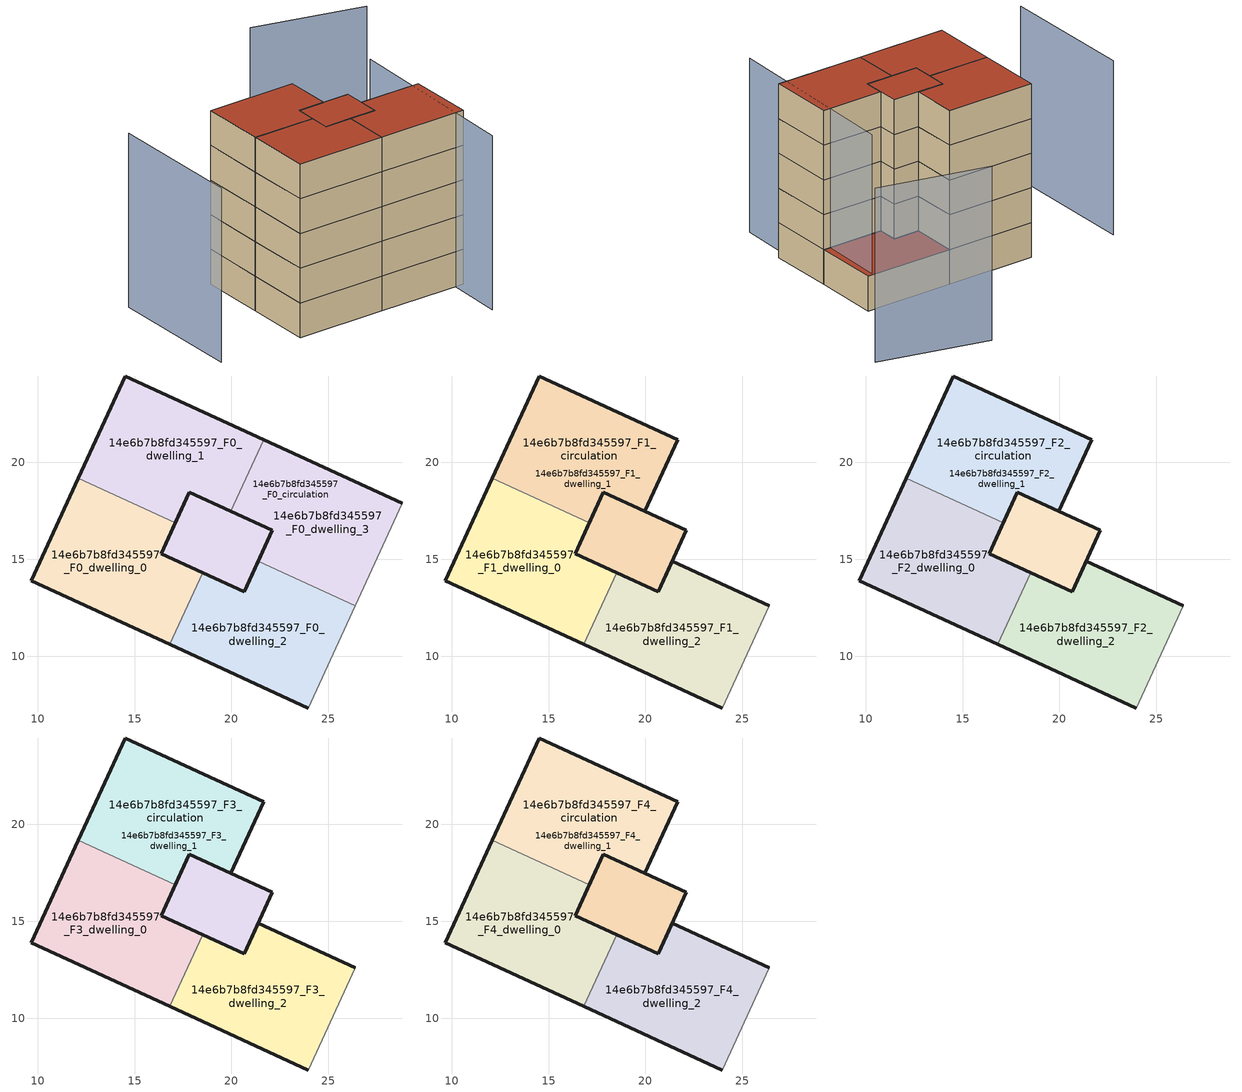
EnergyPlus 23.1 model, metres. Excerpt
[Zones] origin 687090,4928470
14e6b7b8fd345597_F0_dwelling_0
 floor ground (EU_floor_Construction): 17.1,16.88 16.37,15.3 18.51,14.31 16.81,10.62 9.67,13.89 12.1,19.18 z0
 wall outside (EU_wall_Construction): 12.1,19.18 9.67,13.89 16.81,10.62 / 18.51,14.31 16.37,15.3 17.1,16.88 z0:3
 wall to 14e6b7b8fd345597_F0_dwelling_1 (EU_wall_Construction): 17.1,16.88 12.1,19.18 z0:3
 wall to 14e6b7b8fd345597_F0_dwelling_2 (EU_wall_Construction): 16.81,10.62 18.51,14.31 z0:3
14e6b7b8fd345597_F0_dwelling_1
 floor ground (EU_floor_Construction): 22.11,16.5 20.65,13.33 16.37,15.3 17.83,18.47 19.97,17.48 z0; 21.67,21.18 19.97,17.48 17.83,18.47 17.1,16.88 12.1,19.18 14.53,24.46 z0
 wall outside (EU_wall_Construction): 21.67,21.18 14.53,24.46 12.1,19.18 / 17.1,16.88 17.83,18.47 19.97,17.48 z0:3
 wall to 14e6b7b8fd345597_F0_dwelling_3 (EU_wall_Construction): 19.97,17.48 21.67,21.18 z0:3
14e6b7b8fd345597_F0_dwelling_2
 floor ground (EU_floor_Construction): 26.38,12.62 23.95,7.34 16.81,10.62 18.51,14.31 20.65,13.33 21.38,14.91 z0
 wall outside (EU_wall_Construction): 21.38,14.91 20.65,13.33 18.51,14.31 / 16.81,10.62 23.95,7.34 z0:3
 wall adiabatic (EU_wall_Construction): 23.95,7.34 26.38,12.62 z0:3
 wall to 14e6b7b8fd345597_F0_dwelling_3 (EU_wall_Construction): 26.38,12.62 21.38,14.91 z0:3
14e6b7b8fd345597_F0_dwelling_3
 floor ground (EU_floor_Construction): 22.11,16.5 21.38,14.91 20.65,13.33 16.37,15.3 17.83,18.47 19.97,17.48 z0; 28.81,17.9 26.38,12.62 21.38,14.91 22.11,16.5 19.97,17.48 21.67,21.18 z0
 wall outside (EU_wall_Construction): 28.81,17.9 21.67,21.18 / 19.97,17.48 22.11,16.5 21.38,14.91 z0:3
 wall adiabatic (EU_wall_Construction): 26.38,12.62 28.81,17.9 z0:3
 roof outside (EU_roof_Construction): 26.38,12.62 28.81,17.9 21.67,21.18 19.97,17.48 22.11,16.5 21.38,14.91 z3; 20.65,13.33 21.38,14.91 22.11,16.5 19.97,17.48 17.83,18.47 16.37,15.3 z3
14e6b7b8fd345597_F0_circulation
 floor ground (EU_floor_Construction): 22.11,16.5 21.38,14.91 20.65,13.33 16.37,15.3 17.83,18.47 19.97,17.48 z0; 21.67,21.18 19.97,17.48 17.83,18.47 17.1,16.88 12.1,19.18 14.53,24.46 z0; 28.81,17.9 26.38,12.62 21.38,14.91 22.11,16.5 19.97,17.48 21.67,21.18 z0
 wall outside (EU_wall_Construction): 20.65,13.33 22.11,16.5 17.83,18.47 16.37,15.3 20.65,13.33 z0:3
 roof outside (EU_floor_Construction): 26.38,12.62 28.81,17.9 21.67,21.18 19.97,17.48 22.11,16.5 21.38,14.91 z3
14e6b7b8fd345597_F1_dwelling_0
 floor to 14e6b7b8fd345597_F0_dwelling_0 (EU_floor_Construction): 17.1,16.88 16.37,15.3 18.51,14.31 16.81,10.62 9.67,13.89 12.1,19.18 z3
 wall outside (EU_wall_Construction): 12.1,19.18 9.67,13.89 16.81,10.62 / 18.51,14.31 16.37,15.3 17.1,16.88 z3:6
 wall to 14e6b7b8fd345597_F1_dwelling_1 (EU_wall_Construction): 17.1,16.88 12.1,19.18 z3:6
 wall to 14e6b7b8fd345597_F1_dwelling_2 (EU_wall_Construction): 16.81,10.62 18.51,14.31 z3:6
14e6b7b8fd345597_F1_dwelling_1
 floor outside (EU_floor_Construction): 21.67,21.18 19.97,17.48 17.83,18.47 17.1,16.88 12.1,19.18 14.53,24.46 z3
 floor to 14e6b7b8fd345597_F0_dwelling_1 (EU_floor_Construction): 22.11,16.5 20.65,13.33 16.37,15.3 17.1,16.88 17.83,18.47 19.97,17.48 z3
 wall outside (EU_wall_Construction): 17.1,16.88 17.83,18.47 19.97,17.48 21.67,21.18 14.53,24.46 12.1,19.18 z3:6
14e6b7b8fd345597_F1_dwelling_2
 floor to 14e6b7b8fd345597_F0_dwelling_2 (EU_floor_Construction): 26.38,12.62 23.95,7.34 16.81,10.62 18.51,14.31 20.65,13.33 21.38,14.91 z3
 wall outside (EU_wall_Construction): 26.38,12.62 21.38,14.91 20.65,13.33 18.51,14.31 / 16.81,10.62 23.95,7.34 z3:6
 wall adiabatic (EU_wall_Construction): 23.95,7.34 26.38,12.62 z3:6
14e6b7b8fd345597_F1_circulation
 floor to 14e6b7b8fd345597_F0_circulation (EU_floor_Construction): 22.11,16.5 21.38,14.91 20.65,13.33 16.37,15.3 17.83,18.47 19.97,17.48 z3; 21.67,21.18 19.97,17.48 17.83,18.47 17.1,16.88 12.1,19.18 14.53,24.46 z3
 wall outside (EU_wall_Construction): 20.65,13.33 22.11,16.5 17.83,18.47 16.37,15.3 20.65,13.33 z3:6
14e6b7b8fd345597_F2_dwelling_0
 floor to 14e6b7b8fd345597_F1_dwelling_0 (EU_floor_Construction): 17.1,16.88 16.37,15.3 18.51,14.31 16.81,10.62 9.67,13.89 12.1,19.18 z6
 wall outside (EU_wall_Construction): 12.1,19.18 9.67,13.89 16.81,10.62 / 18.51,14.31 16.37,15.3 17.1,16.88 z6:9
 wall to 14e6b7b8fd345597_F2_dwelling_1 (EU_wall_Construction): 17.1,16.88 12.1,19.18 z6:9
 wall to 14e6b7b8fd345597_F2_dwelling_2 (EU_wall_Construction): 16.81,10.62 18.51,14.31 z6:9
14e6b7b8fd345597_F2_dwelling_1
 floor outside (EU_floor_Construction): 21.67,21.18 19.97,17.48 17.83,18.47 17.1,16.88 12.1,19.18 14.53,24.46 z6
 floor to 14e6b7b8fd345597_F1_dwelling_1 (EU_floor_Construction): 22.11,16.5 20.65,13.33 16.37,15.3 17.1,16.88 17.83,18.47 19.97,17.48 z6
 wall outside (EU_wall_Construction): 17.1,16.88 17.83,18.47 19.97,17.48 21.67,21.18 14.53,24.46 12.1,19.18 z6:9
14e6b7b8fd345597_F2_dwelling_2
 floor to 14e6b7b8fd345597_F1_dwelling_2 (EU_floor_Construction): 26.38,12.62 23.95,7.34 16.81,10.62 18.51,14.31 20.65,13.33 21.38,14.91 z6
 wall outside (EU_wall_Construction): 26.38,12.62 21.38,14.91 20.65,13.33 18.51,14.31 / 16.81,10.62 23.95,7.34 z6:9
 wall adiabatic (EU_wall_Construction): 23.95,7.34 26.38,12.62 z6:9
14e6b7b8fd345597_F2_circulation
 floor to 14e6b7b8fd345597_F1_circulation (EU_floor_Construction): 22.11,16.5 20.65,13.33 16.37,15.3 17.83,18.47 19.97,17.48 z6; 21.67,21.18 19.97,17.48 17.83,18.47 17.1,16.88 12.1,19.18 14.53,24.46 z6
 wall outside (EU_wall_Construction): 20.65,13.33 22.11,16.5 17.83,18.47 16.37,15.3 20.65,13.33 z6:9
14e6b7b8fd345597_F3_dwelling_0
 floor to 14e6b7b8fd345597_F2_dwelling_0 (EU_floor_Construction): 17.1,16.88 16.37,15.3 18.51,14.31 16.81,10.62 9.67,13.89 12.1,19.18 z9
 wall outside (EU_wall_Construction): 12.1,19.18 9.67,13.89 16.81,10.62 / 18.51,14.31 16.37,15.3 17.1,16.88 z9:12
 wall to 14e6b7b8fd345597_F3_dwelling_1 (EU_wall_Construction): 17.1,16.88 12.1,19.18 z9:12
 wall to 14e6b7b8fd345597_F3_dwelling_2 (EU_wall_Construction): 16.81,10.62 18.51,14.31 z9:12
14e6b7b8fd345597_F3_dwelling_1
 floor outside (EU_floor_Construction): 21.67,21.18 19.97,17.48 17.83,18.47 17.1,16.88 12.1,19.18 14.53,24.46 z9
 floor to 14e6b7b8fd345597_F2_dwelling_1 (EU_floor_Construction): 22.11,16.5 20.65,13.33 16.37,15.3 17.1,16.88 17.83,18.47 19.97,17.48 z9
 wall outside (EU_wall_Construction): 17.1,16.88 17.83,18.47 19.97,17.48 21.67,21.18 14.53,24.46 12.1,19.18 z9:12
14e6b7b8fd345597_F3_dwelling_2
 floor to 14e6b7b8fd345597_F2_dwelling_2 (EU_floor_Construction): 26.38,12.62 23.95,7.34 16.81,10.62 18.51,14.31 20.65,13.33 21.38,14.91 z9
 wall outside (EU_wall_Construction): 26.38,12.62 21.38,14.91 20.65,13.33 18.51,14.31 / 16.81,10.62 23.95,7.34 z9:12
 wall adiabatic (EU_wall_Construction): 23.95,7.34 26.38,12.62 z9:12
14e6b7b8fd345597_F3_circulation
 floor to 14e6b7b8fd345597_F2_circulation (EU_floor_Construction): 22.11,16.5 20.65,13.33 16.37,15.3 17.83,18.47 19.97,17.48 z9; 21.67,21.18 19.97,17.48 17.83,18.47 17.1,16.88 12.1,19.18 14.53,24.46 z9
 wall outside (EU_wall_Construction): 20.65,13.33 22.11,16.5 17.83,18.47 16.37,15.3 20.65,13.33 z9:12
14e6b7b8fd345597_F4_dwelling_0
 floor to 14e6b7b8fd345597_F3_dwelling_0 (EU_floor_Construction): 17.1,16.88 16.37,15.3 18.51,14.31 16.81,10.62 9.67,13.89 12.1,19.18 z12
 wall outside (EU_wall_Construction): 12.1,19.18 9.67,13.89 16.81,10.62 / 18.51,14.31 16.37,15.3 17.1,16.88 z12:15
 wall to 14e6b7b8fd345597_F4_dwelling_1 (EU_wall_Construction): 17.1,16.88 12.1,19.18 z12:15
 wall to 14e6b7b8fd345597_F4_dwelling_2 (EU_wall_Construction): 16.81,10.62 18.51,14.31 z12:15
 roof outside (EU_roof_Construction): 16.81,10.62 18.51,14.31 16.37,15.3 17.1,16.88 12.1,19.18 9.67,13.89 z15
14e6b7b8fd345597_F4_dwelling_1
 floor outside (EU_floor_Construction): 21.67,21.18 19.97,17.48 17.83,18.47 17.1,16.88 12.1,19.18 14.53,24.46 z12
 floor to 14e6b7b8fd345597_F3_dwelling_1 (EU_floor_Construction): 22.11,16.5 20.65,13.33 16.37,15.3 17.1,16.88 17.83,18.47 19.97,17.48 z12
 wall outside (EU_wall_Construction): 17.1,16.88 17.83,18.47 19.97,17.48 21.67,21.18 14.53,24.46 12.1,19.18 z12:15
 roof outside (EU_roof_Construction): 19.97,17.48 21.67,21.18 14.53,24.46 12.1,19.18 17.1,16.88 17.83,18.47 z15; 20.65,13.33 22.11,16.5 19.97,17.48 17.83,18.47 16.37,15.3 z15
14e6b7b8fd345597_F4_dwelling_2
 floor to 14e6b7b8fd345597_F3_dwelling_2 (EU_floor_Construction): 26.38,12.62 23.95,7.34 16.81,10.62 18.51,14.31 20.65,13.33 21.38,14.91 z12
 wall outside (EU_wall_Construction): 26.38,12.62 21.38,14.91 20.65,13.33 18.51,14.31 / 16.81,10.62 23.95,7.34 z12:15
 wall adiabatic (EU_wall_Construction): 23.95,7.34 26.38,12.62 z12:15
 roof outside (EU_roof_Construction): 23.95,7.34 26.38,12.62 21.38,14.91 20.65,13.33 18.51,14.31 16.81,10.62 z15
14e6b7b8fd345597_F4_circulation
 floor to 14e6b7b8fd345597_F3_circulation (EU_floor_Construction): 22.11,16.5 20.65,13.33 16.37,15.3 17.83,18.47 19.97,17.48 z12; 21.67,21.18 19.97,17.48 17.83,18.47 17.1,16.88 12.1,19.18 14.53,24.46 z12
 wall outside (EU_wall_Construction): 20.65,13.33 22.11,16.5 17.83,18.47 16.37,15.3 20.65,13.33 z12:15
 roof outside (EU_roof_Construction): 19.97,17.48 21.67,21.18 14.53,24.46 12.1,19.18 17.1,16.88 17.83,18.47 z15; 20.65,13.33 22.11,16.5 19.97,17.48 17.83,18.47 16.37,15.3 z15
shading: 21.13,3.21 28.28,17.92 / 7.97,28.11 3.03,17.21 / 36.31,22.65 28.62,28.7 z0:15
[Building]
EU S2 Campaign: North Axis=0; Terrain=City; Solar Distribution=FullExterior
[Site:Location]
Bologna: Latitude=44.5; Longitude=11.25; Time Zone=1; Elevation=37
[SizingPeriod:WeatherFileDays]
AnnualSizingPeriod: Begin Month=1; Begin Day of Month=1; End Month=12; End Day of Month=31; Day of Week for Start Day=Monday; Use Weather File Daylight Saving Period=No; Use Weather File Rain and Snow Indicators=No
[MATERIAL]
EU_InternalMass_Material: Roughness=MediumRough; Thickness=0.1; Conductivity=1; Density=1800; Specific Heat=900; Thermal Absorptance=0.9; Solar Absorptance=0.7; Visible Absorptance=0.7
[MATERIAL:NOMASS] Roughness=MediumRough; Thermal Absorptance=0.9; Solar Absorptance=0.7; Visible Absorptance=0.7
Name | Thermal Resistance
EU_wall_NoMass | 0.905828
EU_roof_NoMass | 0.37593
EU_floor_NoMass | 0.67114
[CONSTRUCTION]
EU_wall_Construction: EU_wall_NoMass
EU_roof_Construction: EU_roof_NoMass
EU_floor_Construction: EU_floor_NoMass
EU_InternalMass_Construction: EU_InternalMass_Material
[ZONE] Type=1; Multiplier=1; Ceiling Height=autocalculate; Floor Area=autocalculate; Part of Total Floor Area=Yes
Name | Volume
14e6b7b8fd345597_F0_dwelling_0; 14e6b7b8fd345597_F1_dwelling_0; 14e6b7b8fd345597_F2_dwelling_0; 14e6b7b8fd345597_F3_dwelling_0; 14e6b7b8fd345597_F4_dwelling_0 | 124.685
14e6b7b8fd345597_F0_dwelling_1; 14e6b7b8fd345597_F1_circulation; 14e6b7b8fd345597_F2_circulation; 14e6b7b8fd345597_F3_circulation; 14e6b7b8fd345597_F4_circulation | 174.012
14e6b7b8fd345597_F1_dwelling_1; 14e6b7b8fd345597_F2_dwelling_1; 14e6b7b8fd345597_F3_dwelling_1; 14e6b7b8fd345597_F4_dwelling_1 | 174.013
14e6b7b8fd345597_F0_dwelling_2; 14e6b7b8fd345597_F1_dwelling_2; 14e6b7b8fd345597_F2_dwelling_2; 14e6b7b8fd345597_F3_dwelling_2; 14e6b7b8fd345597_F4_dwelling_2 | 124.686
14e6b7b8fd345597_F0_dwelling_3 | 174.011
14e6b7b8fd345597_F0_circulation | 298.698
[INTERNALMASS] Construction=EU_InternalMass_Construction
Name | Zone or ZoneList | Surface Area
14e6b7b8fd345597_F0_dwelling_0_EU_InternalMass | 14e6b7b8fd345597_F0_dwelling_0 | 41.5618
14e6b7b8fd345597_F0_dwelling_1_EU_InternalMass | 14e6b7b8fd345597_F0_dwelling_1 | 41.5618
14e6b7b8fd345597_F0_dwelling_2_EU_InternalMass | 14e6b7b8fd345597_F0_dwelling_2 | 41.5618
14e6b7b8fd345597_F0_dwelling_3_EU_InternalMass | 14e6b7b8fd345597_F0_dwelling_3 | 41.5618
14e6b7b8fd345597_F1_dwelling_0_EU_InternalMass | 14e6b7b8fd345597_F1_dwelling_0 | 83.1236
14e6b7b8fd345597_F1_dwelling_1_EU_InternalMass | 14e6b7b8fd345597_F1_dwelling_1 | 41.5618
14e6b7b8fd345597_F1_dwelling_2_EU_InternalMass | 14e6b7b8fd345597_F1_dwelling_2 | 41.5618
14e6b7b8fd345597_F2_dwelling_0_EU_InternalMass | 14e6b7b8fd345597_F2_dwelling_0 | 83.1236
14e6b7b8fd345597_F2_dwelling_1_EU_InternalMass | 14e6b7b8fd345597_F2_dwelling_1 | 41.5618
14e6b7b8fd345597_F2_dwelling_2_EU_InternalMass | 14e6b7b8fd345597_F2_dwelling_2 | 41.5618
14e6b7b8fd345597_F3_dwelling_0_EU_InternalMass | 14e6b7b8fd345597_F3_dwelling_0 | 83.1236
14e6b7b8fd345597_F3_dwelling_1_EU_InternalMass | 14e6b7b8fd345597_F3_dwelling_1 | 41.5618
14e6b7b8fd345597_F3_dwelling_2_EU_InternalMass | 14e6b7b8fd345597_F3_dwelling_2 | 41.5618
14e6b7b8fd345597_F4_dwelling_0_EU_InternalMass | 14e6b7b8fd345597_F4_dwelling_0 | 83.1236
14e6b7b8fd345597_F4_dwelling_1_EU_InternalMass | 14e6b7b8fd345597_F4_dwelling_1 | 41.5618
14e6b7b8fd345597_F4_dwelling_2_EU_InternalMass | 14e6b7b8fd345597_F4_dwelling_2 | 41.5618
[OTHEREQUIPMENT] Fuel Type=Electricity; Design Level Calculation Method=Watts/Area; Power per Zone Floor Area=1; Fraction Latent=0; Fraction Radiant=0; Fraction Lost=0; Carbon Dioxide Generation Rate=0; EndUse Subcategory=EU_Step8_InternalGains
Name | Zone or ZoneList or Space or SpaceList | Schedule
EU_Step8_InternalGain_14e6b7b8fd345597_F0_dwelling_0_f000 | 14e6b7b8fd345597_F0_dwelling_0 | EU_Step8_GainSchedule_14e6b7b8fd345597_F0_dwelling_0_f000
EU_Step8_InternalGain_14e6b7b8fd345597_F0_dwelling_1_f000 | 14e6b7b8fd345597_F0_dwelling_1 | EU_Step8_GainSchedule_14e6b7b8fd345597_F0_dwelling_1_f000
EU_Step8_InternalGain_14e6b7b8fd345597_F0_dwelling_2_f000 | 14e6b7b8fd345597_F0_dwelling_2 | EU_Step8_GainSchedule_14e6b7b8fd345597_F0_dwelling_2_f000
EU_Step8_InternalGain_14e6b7b8fd345597_F0_dwelling_3_f000 | 14e6b7b8fd345597_F0_dwelling_3 | EU_Step8_GainSchedule_14e6b7b8fd345597_F0_dwelling_3_f000
EU_Step8_InternalGain_14e6b7b8fd345597_F1_dwelling_0_f000 | 14e6b7b8fd345597_F1_dwelling_0 | EU_Step8_GainSchedule_14e6b7b8fd345597_F1_dwelling_0_f000
EU_Step8_InternalGain_14e6b7b8fd345597_F1_dwelling_1_f000 | 14e6b7b8fd345597_F1_dwelling_1 | EU_Step8_GainSchedule_14e6b7b8fd345597_F1_dwelling_1_f000
EU_Step8_InternalGain_14e6b7b8fd345597_F1_dwelling_2_f000 | 14e6b7b8fd345597_F1_dwelling_2 | EU_Step8_GainSchedule_14e6b7b8fd345597_F1_dwelling_2_f000
EU_Step8_InternalGain_14e6b7b8fd345597_F2_dwelling_0_f000 | 14e6b7b8fd345597_F2_dwelling_0 | EU_Step8_GainSchedule_14e6b7b8fd345597_F2_dwelling_0_f000
EU_Step8_InternalGain_14e6b7b8fd345597_F2_dwelling_1_f000 | 14e6b7b8fd345597_F2_dwelling_1 | EU_Step8_GainSchedule_14e6b7b8fd345597_F2_dwelling_1_f000
EU_Step8_InternalGain_14e6b7b8fd345597_F2_dwelling_2_f000 | 14e6b7b8fd345597_F2_dwelling_2 | EU_Step8_GainSchedule_14e6b7b8fd345597_F2_dwelling_2_f000
EU_Step8_InternalGain_14e6b7b8fd345597_F3_dwelling_0_f000 | 14e6b7b8fd345597_F3_dwelling_0 | EU_Step8_GainSchedule_14e6b7b8fd345597_F3_dwelling_0_f000
EU_Step8_InternalGain_14e6b7b8fd345597_F3_dwelling_1_f000 | 14e6b7b8fd345597_F3_dwelling_1 | EU_Step8_GainSchedule_14e6b7b8fd345597_F3_dwelling_1_f000
EU_Step8_InternalGain_14e6b7b8fd345597_F3_dwelling_2_f000 | 14e6b7b8fd345597_F3_dwelling_2 | EU_Step8_GainSchedule_14e6b7b8fd345597_F3_dwelling_2_f000
EU_Step8_InternalGain_14e6b7b8fd345597_F4_dwelling_0_f000 | 14e6b7b8fd345597_F4_dwelling_0 | EU_Step8_GainSchedule_14e6b7b8fd345597_F4_dwelling_0_f000
EU_Step8_InternalGain_14e6b7b8fd345597_F4_dwelling_1_f000 | 14e6b7b8fd345597_F4_dwelling_1 | EU_Step8_GainSchedule_14e6b7b8fd345597_F4_dwelling_1_f000
EU_Step8_InternalGain_14e6b7b8fd345597_F4_dwelling_2_f000 | 14e6b7b8fd345597_F4_dwelling_2 | EU_Step8_GainSchedule_14e6b7b8fd345597_F4_dwelling_2_f000
[ZONEINFILTRATION:DESIGNFLOWRATE] Schedule=EU_AlwaysOn; Design Flow Rate Calculation Method=Flow/Area; Flow Rate per Floor Area=0.0005; Constant Term Coefficient=1; Temperature Term Coefficient=0; Velocity Term Coefficient=0; Velocity Squared Term Coefficient=0
Name | Zone or ZoneList or Space or SpaceList
EU_Circulation_Infiltration_14e6b7b8fd345597_F0_circulation | 14e6b7b8fd345597_F0_circulation
EU_Circulation_Infiltration_14e6b7b8fd345597_F1_circulation | 14e6b7b8fd345597_F1_circulation
EU_Circulation_Infiltration_14e6b7b8fd345597_F2_circulation | 14e6b7b8fd345597_F2_circulation
EU_Circulation_Infiltration_14e6b7b8fd345597_F3_circulation | 14e6b7b8fd345597_F3_circulation
EU_Circulation_Infiltration_14e6b7b8fd345597_F4_circulation | 14e6b7b8fd345597_F4_circulation
[ZONEVENTILATION:DESIGNFLOWRATE] Schedule=EU_AlwaysOn; Design Flow Rate Calculation Method=AirChanges/Hour; Air Changes per Hour=0.73129; Ventilation Type=Natural; Fan Pressure Rise=0; Fan Total Efficiency=1; Constant Term Coefficient=1; Temperature Term Coefficient=0; Velocity Term Coefficient=0; Velocity Squared Term Coefficient=0; Minimum Indoor Temperature=-100; Maximum Indoor Temperature=100; Delta Temperature=-100; Minimum Outdoor Temperature=-100; Maximum Outdoor Temperature=100; Maximum Wind Speed=40
Name | Zone or ZoneList or Space or SpaceList
EU_ConstantAir_14e6b7b8fd345597_F0_dwelling_0 | 14e6b7b8fd345597_F0_dwelling_0
EU_ConstantAir_14e6b7b8fd345597_F0_dwelling_1 | 14e6b7b8fd345597_F0_dwelling_1
EU_ConstantAir_14e6b7b8fd345597_F0_dwelling_2 | 14e6b7b8fd345597_F0_dwelling_2
EU_ConstantAir_14e6b7b8fd345597_F0_dwelling_3 | 14e6b7b8fd345597_F0_dwelling_3
EU_ConstantAir_14e6b7b8fd345597_F1_dwelling_0 | 14e6b7b8fd345597_F1_dwelling_0
EU_ConstantAir_14e6b7b8fd345597_F1_dwelling_1 | 14e6b7b8fd345597_F1_dwelling_1
EU_ConstantAir_14e6b7b8fd345597_F1_dwelling_2 | 14e6b7b8fd345597_F1_dwelling_2
EU_ConstantAir_14e6b7b8fd345597_F2_dwelling_0 | 14e6b7b8fd345597_F2_dwelling_0
EU_ConstantAir_14e6b7b8fd345597_F2_dwelling_1 | 14e6b7b8fd345597_F2_dwelling_1
EU_ConstantAir_14e6b7b8fd345597_F2_dwelling_2 | 14e6b7b8fd345597_F2_dwelling_2
EU_ConstantAir_14e6b7b8fd345597_F3_dwelling_0 | 14e6b7b8fd345597_F3_dwelling_0
EU_ConstantAir_14e6b7b8fd345597_F3_dwelling_1 | 14e6b7b8fd345597_F3_dwelling_1
EU_ConstantAir_14e6b7b8fd345597_F3_dwelling_2 | 14e6b7b8fd345597_F3_dwelling_2
EU_ConstantAir_14e6b7b8fd345597_F4_dwelling_0 | 14e6b7b8fd345597_F4_dwelling_0
EU_ConstantAir_14e6b7b8fd345597_F4_dwelling_1 | 14e6b7b8fd345597_F4_dwelling_1
EU_ConstantAir_14e6b7b8fd345597_F4_dwelling_2 | 14e6b7b8fd345597_F4_dwelling_2
[HVACTEMPLATE:THERMOSTAT] Constant Heating Setpoint=20; Constant Cooling Setpoint=50
EU_HeatOnly_14e6b7b8fd345597_F0_dwelling_0; EU_HeatOnly_14e6b7b8fd345597_F0_dwelling_1; EU_HeatOnly_14e6b7b8fd345597_F0_dwelling_2; EU_HeatOnly_14e6b7b8fd345597_F0_dwelling_3; EU_HeatOnly_14e6b7b8fd345597_F1_dwelling_0; EU_HeatOnly_14e6b7b8fd345597_F1_dwelling_1; EU_HeatOnly_14e6b7b8fd345597_F1_dwelling_2; EU_HeatOnly_14e6b7b8fd345597_F2_dwelling_0; EU_HeatOnly_14e6b7b8fd345597_F2_dwelling_1; EU_HeatOnly_14e6b7b8fd345597_F2_dwelling_2; EU_HeatOnly_14e6b7b8fd345597_F3_dwelling_0; EU_HeatOnly_14e6b7b8fd345597_F3_dwelling_1; EU_HeatOnly_14e6b7b8fd345597_F3_dwelling_2; EU_HeatOnly_14e6b7b8fd345597_F4_dwelling_0; EU_HeatOnly_14e6b7b8fd345597_F4_dwelling_1; EU_HeatOnly_14e6b7b8fd345597_F4_dwelling_2
[HVACTEMPLATE:ZONE:IDEALLOADSAIRSYSTEM] System Availability Schedule=EU_AlwaysOn; Maximum Heating Supply Air Temperature=50; Minimum Cooling Supply Air Temperature=13; Maximum Heating Supply Air Humidity Ratio=0.0156; Minimum Cooling Supply Air Humidity Ratio=0.0077; Heating Limit=NoLimit; Cooling Limit=NoLimit; Heating Availability Schedule=EU_AlwaysOn; Cooling Availability Schedule=EU_CoolingOff; Dehumidification Control Type=ConstantSensibleHeatRatio; Cooling Sensible Heat Ratio=0.7; Dehumidification Setpoint=60; Humidification Control Type=None; Humidification Setpoint=30; Outdoor Air Method=None; Outdoor Air Flow Rate per Person=0.00944; Outdoor Air Flow Rate per Zone Floor Area=0; Outdoor Air Flow Rate per Zone=0; Demand Controlled Ventilation Type=None; Outdoor Air Economizer Type=NoEconomizer; Heat Recovery Type=None; Sensible Heat Recovery Effectiveness=0.7; Latent Heat Recovery Effectiveness=0.65
Name | Template Thermostat
14e6b7b8fd345597_F0_dwelling_0 | EU_HeatOnly_14e6b7b8fd345597_F0_dwelling_0
14e6b7b8fd345597_F0_dwelling_1 | EU_HeatOnly_14e6b7b8fd345597_F0_dwelling_1
14e6b7b8fd345597_F0_dwelling_2 | EU_HeatOnly_14e6b7b8fd345597_F0_dwelling_2
14e6b7b8fd345597_F0_dwelling_3 | EU_HeatOnly_14e6b7b8fd345597_F0_dwelling_3
14e6b7b8fd345597_F1_dwelling_0 | EU_HeatOnly_14e6b7b8fd345597_F1_dwelling_0
14e6b7b8fd345597_F1_dwelling_1 | EU_HeatOnly_14e6b7b8fd345597_F1_dwelling_1
14e6b7b8fd345597_F1_dwelling_2 | EU_HeatOnly_14e6b7b8fd345597_F1_dwelling_2
14e6b7b8fd345597_F2_dwelling_0 | EU_HeatOnly_14e6b7b8fd345597_F2_dwelling_0
14e6b7b8fd345597_F2_dwelling_1 | EU_HeatOnly_14e6b7b8fd345597_F2_dwelling_1
14e6b7b8fd345597_F2_dwelling_2 | EU_HeatOnly_14e6b7b8fd345597_F2_dwelling_2
14e6b7b8fd345597_F3_dwelling_0 | EU_HeatOnly_14e6b7b8fd345597_F3_dwelling_0
14e6b7b8fd345597_F3_dwelling_1 | EU_HeatOnly_14e6b7b8fd345597_F3_dwelling_1
14e6b7b8fd345597_F3_dwelling_2 | EU_HeatOnly_14e6b7b8fd345597_F3_dwelling_2
14e6b7b8fd345597_F4_dwelling_0 | EU_HeatOnly_14e6b7b8fd345597_F4_dwelling_0
14e6b7b8fd345597_F4_dwelling_1 | EU_HeatOnly_14e6b7b8fd345597_F4_dwelling_1
14e6b7b8fd345597_F4_dwelling_2 | EU_HeatOnly_14e6b7b8fd345597_F4_dwelling_2
[SIZING:ZONE] Zone Cooling Design Supply Air Temperature Input Method=SupplyAirTemperature; Zone Cooling Design Supply Air Temperature=13; Zone Heating Design Supply Air Temperature Input Method=SupplyAirTemperature; Zone Heating Design Supply Air Temperature=50; Zone Cooling Design Supply Air Humidity Ratio=0.008; Zone Heating Design Supply Air Humidity Ratio=0.008; Cooling Design Air Flow Method=DesignDay; Cooling Design Air Flow Rate=0; Cooling Minimum Air Flow per Zone Floor Area=0.000762; Cooling Minimum Air Flow=0; Cooling Minimum Air Flow Fraction=0.2; Heating Design Air Flow Method=DesignDay; Heating Design Air Flow Rate=0; Heating Maximum Air Flow per Zone Floor Area=0.002032; Heating Maximum Air Flow=0.141576; Heating Maximum Air Flow Fraction=0.3; Account for Dedicated Outdoor Air System=No; Dedicated Outdoor Air System Control Strategy=NeutralSupplyAir; Dedicated Outdoor Air Low Setpoint Temperature for Design=autosize; Dedicated Outdoor Air High Setpoint Temperature for Design=autosize; Zone Load Sizing Method=Sensible Load Only No Latent Load; Zone Latent Cooling Design Supply Air Humidity Ratio Input Method=HumidityRatioDifference; Zone Cooling Design Supply Air Humidity Ratio Difference=0.005; Zone Latent Heating Design Supply Air Humidity Ratio Input Method=HumidityRatioDifference; Zone Humidification Design Supply Air Humidity Ratio Difference=0.005
14e6b7b8fd345597_F0_dwelling_0; 14e6b7b8fd345597_F0_dwelling_1; 14e6b7b8fd345597_F0_dwelling_2; 14e6b7b8fd345597_F0_dwelling_3; 14e6b7b8fd345597_F1_dwelling_0; 14e6b7b8fd345597_F1_dwelling_1; 14e6b7b8fd345597_F1_dwelling_2; 14e6b7b8fd345597_F2_dwelling_0; 14e6b7b8fd345597_F2_dwelling_1; 14e6b7b8fd345597_F2_dwelling_2; 14e6b7b8fd345597_F3_dwelling_0; 14e6b7b8fd345597_F3_dwelling_1; 14e6b7b8fd345597_F3_dwelling_2; 14e6b7b8fd345597_F4_dwelling_0; 14e6b7b8fd345597_F4_dwelling_1; 14e6b7b8fd345597_F4_dwelling_2
[SCHEDULE:CONSTANT]
Name | Hourly Value
EU_AlwaysOn | 1
EU_CoolingOff | 0
[SCHEDULE:FILE] Column Number=1; Rows to Skip at Top=0; Number of Hours of Data=8760; Column Separator=Comma; Interpolate to Timestep=No; Minutes per Item=60; Adjust Schedule for Daylight Savings=Yes
Name | File
EU_Step8_GainSchedule_14e6b7b8fd345597_F0_dwelling_0_f000 | ../../schedules/14e6b7b8fd345597/14e6b7b8fd345597_F0_dwelling_0_f000_gain.csv
EU_Step8_GainSchedule_14e6b7b8fd345597_F0_dwelling_1_f000 | ../../schedules/14e6b7b8fd345597/14e6b7b8fd345597_F0_dwelling_1_f000_gain.csv
EU_Step8_GainSchedule_14e6b7b8fd345597_F0_dwelling_2_f000 | ../../schedules/14e6b7b8fd345597/14e6b7b8fd345597_F0_dwelling_2_f000_gain.csv
EU_Step8_GainSchedule_14e6b7b8fd345597_F0_dwelling_3_f000 | ../../schedules/14e6b7b8fd345597/14e6b7b8fd345597_F0_dwelling_3_f000_gain.csv
EU_Step8_GainSchedule_14e6b7b8fd345597_F1_dwelling_0_f000 | ../../schedules/14e6b7b8fd345597/14e6b7b8fd345597_F1_dwelling_0_f000_gain.csv
EU_Step8_GainSchedule_14e6b7b8fd345597_F1_dwelling_1_f000 | ../../schedules/14e6b7b8fd345597/14e6b7b8fd345597_F1_dwelling_1_f000_gain.csv
EU_Step8_GainSchedule_14e6b7b8fd345597_F1_dwelling_2_f000 | ../../schedules/14e6b7b8fd345597/14e6b7b8fd345597_F1_dwelling_2_f000_gain.csv
EU_Step8_GainSchedule_14e6b7b8fd345597_F2_dwelling_0_f000 | ../../schedules/14e6b7b8fd345597/14e6b7b8fd345597_F2_dwelling_0_f000_gain.csv
EU_Step8_GainSchedule_14e6b7b8fd345597_F2_dwelling_1_f000 | ../../schedules/14e6b7b8fd345597/14e6b7b8fd345597_F2_dwelling_1_f000_gain.csv
EU_Step8_GainSchedule_14e6b7b8fd345597_F2_dwelling_2_f000 | ../../schedules/14e6b7b8fd345597/14e6b7b8fd345597_F2_dwelling_2_f000_gain.csv
EU_Step8_GainSchedule_14e6b7b8fd345597_F3_dwelling_0_f000 | ../../schedules/14e6b7b8fd345597/14e6b7b8fd345597_F3_dwelling_0_f000_gain.csv
EU_Step8_GainSchedule_14e6b7b8fd345597_F3_dwelling_1_f000 | ../../schedules/14e6b7b8fd345597/14e6b7b8fd345597_F3_dwelling_1_f000_gain.csv
EU_Step8_GainSchedule_14e6b7b8fd345597_F3_dwelling_2_f000 | ../../schedules/14e6b7b8fd345597/14e6b7b8fd345597_F3_dwelling_2_f000_gain.csv
EU_Step8_GainSchedule_14e6b7b8fd345597_F4_dwelling_0_f000 | ../../schedules/14e6b7b8fd345597/14e6b7b8fd345597_F4_dwelling_0_f000_gain.csv
EU_Step8_GainSchedule_14e6b7b8fd345597_F4_dwelling_1_f000 | ../../schedules/14e6b7b8fd345597/14e6b7b8fd345597_F4_dwelling_1_f000_gain.csv
EU_Step8_GainSchedule_14e6b7b8fd345597_F4_dwelling_2_f000 | ../../schedules/14e6b7b8fd345597/14e6b7b8fd345597_F4_dwelling_2_f000_gain.csv
